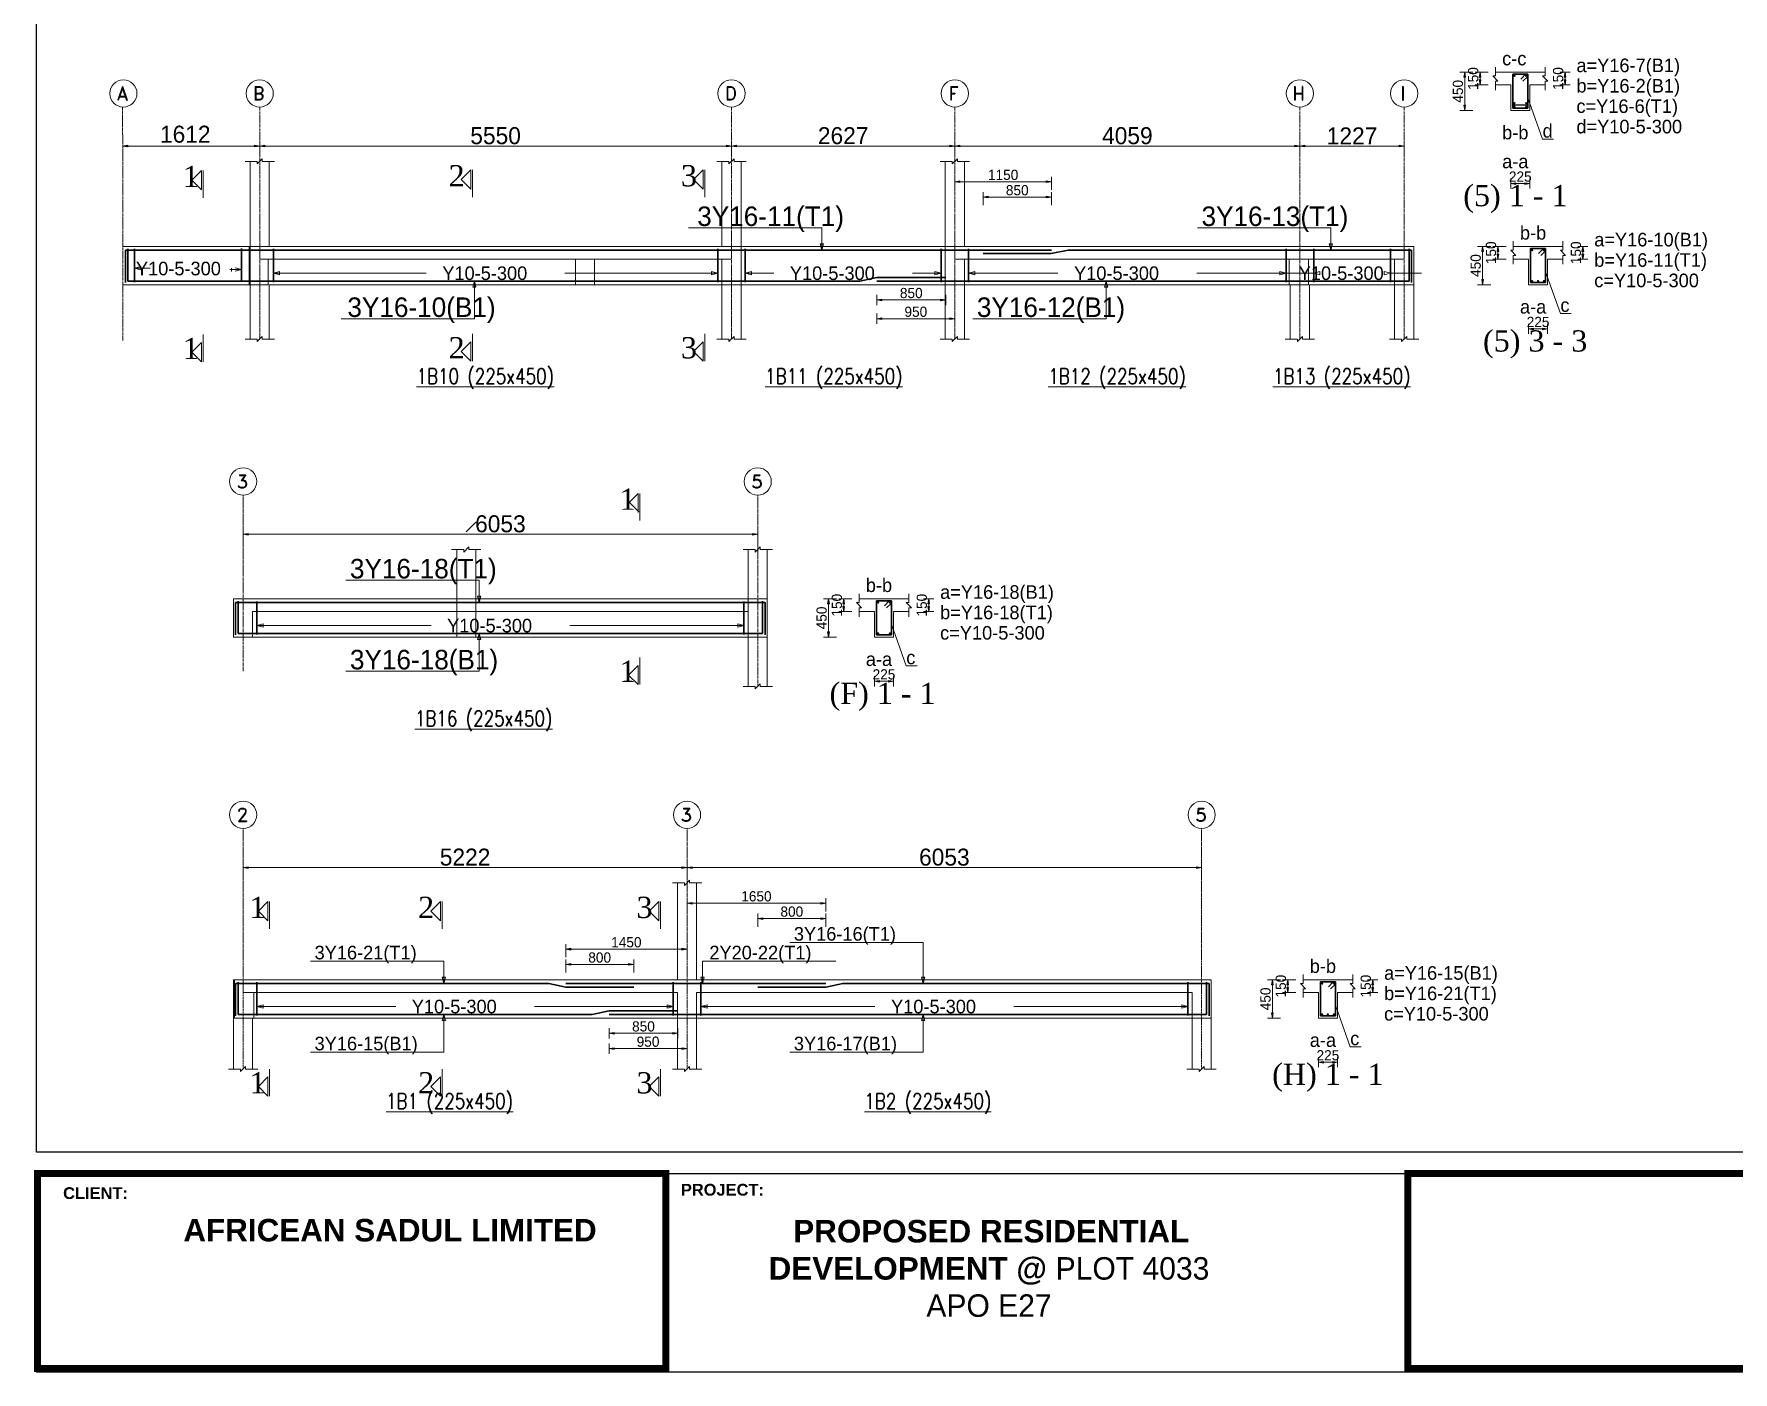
# Model space of a CAD drawing. Header units: inches. Extents: x 23 to 2032867, y 13 to 664695.
# Drawn here: x 1906765 to 1926750, y 347086 to 362826 of the extents above; entities that cross this region are included whole.
import ezdxf

# ---------------------------------------------------------------- set-up
doc = ezdxf.new("R2010")
doc.units = ezdxf.units.IN
doc.header["$MEASUREMENT"] = 0
doc.linetypes.add('Center', pattern=[40, 10, -5, 20, -5])
doc.linetypes.add('HIDDEN', pattern=[0.375, 0.25, -0.125])
for name, color, linetype in [('Annotation - Text', 7, 'Continuous'), ('dimensions', 1, 'Continuous'), ('F5', 5, 'Continuous')]:
    doc.layers.add(name, color=color, linetype=linetype)
for name, color, linetype, lineweight in [('Dim', 5, 'ByLayer', 0), ('S-_ANOT----_D', 5, 'ByLayer', 0), ('S-_ANOTGRID_E', 4, 'Center', 0), ('S-_ANOTGRID_T', 96, 'ByLayer', 0), ('S-_ANOTSECN_T', 96, 'ByLayer', 0), ('S-_ANOTSYBL_E', 5, 'ByLayer', 0), ('S-_BEAM----_E1', 6, 'ByLayer', 0), ('S-_BEAM----_T', 96, 'ByLayer', 0), ('S-_REIN----_E', 1, 'ByLayer', 0), ('S-_REINLINK_E', 8, 'ByLayer', 0), ('S-_REINMARK_T', 6, 'ByLayer', 0), ('S-_SLAB----_EB', 3, 'HIDDEN', 0), ('S-_SLAB----_EF', 5, 'ByLayer', 0)]:
    doc.layers.add(name, color=color, linetype=linetype, lineweight=lineweight)
doc.styles.add('AKS2', font='ROMAND', dxfattribs={"height": 62.5})
doc.styles.add('GENERATED_STYLE_3', font='arialbd.ttf')
doc.styles.add('OLCU', font='TXT', dxfattribs={"height": 50})
doc.styles.get("Standard").update_dxf_attribs({"font": 'arial.ttf'})
doc.styles.add('STYLE1', font='romantic.ttf')
doc.styles.add('TDONATI', font='TXT', dxfattribs={"height": 62.5})
doc.styles.add('TXT1', font='romand__.ttf', dxfattribs={"width": 0.8, "height": 100})

# ---------------------------------------------------------------- blocks, each defined once
blk = doc.blocks.new('PCDIM_ARROW')
at = {"layer": 'Dim'}
blk.add_hatch(color=256, dxfattribs=at).paths.add_polyline_path([(0, 0), (-1, 0.1667), (-1, -0.1667)], flags=0)
blk.add_hatch(color=256, dxfattribs=at).paths.add_polyline_path([(0, 0), (-1, 0.1667), (-1, -0.1667)], flags=0)
blk.add_hatch(color=256, dxfattribs=at).paths.add_polyline_path([(0, 0), (-1, 0.1667), (-1, -0.1667)], flags=0)
blk.add_hatch(color=256, dxfattribs=at).paths.add_polyline_path([(0, 0), (-1, 0.1667), (-1, -0.1667)], flags=0)
at = {"layer": 'S-_ANOT----_D'}
blk.add_hatch(color=256, dxfattribs=at).paths.add_polyline_path([(0, 0), (-1, 0.1667), (-1, -0.1667)], flags=0)
blk.add_hatch(color=256, dxfattribs=at).paths.add_polyline_path([(0, 0), (-1, 0.1667), (-1, -0.1667)], flags=0)
at = {"layer": 'Dim'}
blk.add_lwpolyline([(0, 0), (-1, 0.1667), (-1, -0.1667)], close=True, dxfattribs=at)
blk.add_lwpolyline([(0, 0), (-1, 0.1667), (-1, -0.1667)], close=True, dxfattribs=at)
blk.add_lwpolyline([(0, 0), (-1, 0.1667), (-1, -0.1667)], close=True, dxfattribs=at)
blk.add_lwpolyline([(0, 0), (-1, 0.1667), (-1, -0.1667)], close=True, dxfattribs=at)
at = {"layer": 'S-_ANOT----_D'}
blk.add_lwpolyline([(0, 0), (-1, 0.1667), (-1, -0.1667)], close=True, dxfattribs=at)
blk.add_lwpolyline([(0, 0), (-1, 0.1667), (-1, -0.1667)], close=True, dxfattribs=at)

msp = doc.modelspace()

# ---------------------------------------------------------------- linework, layer by layer
at = {"color": 0}
msp.add_line((1924159.838, 361990.504), (1924334.828, 361991.155), dxfattribs=at)
at = {"lineweight": 9}
msp.add_line((1914197.41, 349421.919), (1921844.571, 349421.919), dxfattribs=at)
for p, q in [((1906806.681, 347128.358), (1906806.681, 348490.328)), ((1910938.668, 347128.358), (1914197.41, 347128.358))]:
    msp.add_line(p, q)
at = {"const_width": 83.981}
for points in [[(1906806.681, 349421.919), (1914197.41, 349421.919), (1914197.41, 347128.358), (1906806.681, 347128.358)], [(1922925.383, 349421.919), (1929693.531, 349421.919), (1929693.531, 347128.358), (1922925.383, 347128.358)]]:
    msp.add_lwpolyline(points, close=True, dxfattribs=at)
msp.add_lwpolyline([(1949874.779, 347086.368), (1906795.464, 347086.368), (1906806.681, 349421.919), (1949874.779, 349421.919)], close=True)
at = {"layer": 'dimensions', "color": 7}
msp.add_lwpolyline([(1949874.779, 349672.833), (1906795.464, 349672.833), (1906795.464, 375853.294), (1949874.779, 375853.294)], close=True, dxfattribs=at)
at = {"layer": 'S-_ANOT----_D', "linetype": 'Continuous'}
for p, q in [((1923534.838, 362376.556), (1923690.838, 362376.556)), ((1923594.838, 361926.556), (1923594.838, 362376.556)), ((1923714.838, 362376.556), (1923870.838, 362376.556)), ((1923774.838, 362226.556), (1923774.838, 362376.556)), ((1924713.838, 362376.556), (1924833.838, 362376.556)), ((1924773.838, 362226.556), (1924773.838, 362376.556)), ((1923714.838, 362226.556), (1923870.838, 362226.556)), ((1924713.838, 362226.556), (1924833.838, 362226.556)), ((1923534.838, 361926.556), (1923690.838, 361926.556)), ((1909419.552, 361566.76), (1909419.552, 361410.76)), ((1914969.243, 361566.76), (1914969.243, 361410.76)), ((1914969.243, 361566.76), (1914969.243, 361410.76)), ((1917596.252, 361566.76), (1917596.252, 361410.76)), ((1917596.252, 361566.76), (1917596.252, 361410.76)), ((1921655.082, 361566.76), (1921655.082, 361410.76)), ((1921655.082, 361566.76), (1921655.082, 361410.76)), ((1922881.622, 361566.76), (1922881.622, 361410.76)), ((1907808.001, 361506.851), (1909420.273, 361506.851)), ((1909419.552, 361506.76), (1914969.243, 361506.76)), ((1914969.243, 361506.76), (1917596.252, 361506.76)), ((1917596.252, 361506.76), (1921655.082, 361506.76)), ((1921655.082, 361506.76), (1922881.622, 361506.76)), ((1917596.252, 361146.76), (1917596.252, 360990.76)), ((1918732.052, 361146.76), (1918732.052, 360990.76)), ((1917596.252, 361086.76), (1918732.052, 361086.76)), ((1917928.753, 360966.76), (1917928.753, 360810.76)), ((1918732.052, 360966.76), (1918732.052, 360810.76)), ((1924134.838, 361126.556), (1924134.838, 361006.556)), ((1924134.838, 361066.556), (1924359.838, 361066.556)), ((1924359.838, 361126.556), (1924359.838, 361006.556)), ((1917928.753, 360906.76), (1918732.052, 360906.76)), ((1923744.352, 360326.76), (1923900.352, 360326.76)), ((1923804.352, 359876.76), (1923804.352, 360326.76)), ((1923924.352, 360326.76), (1924080.352, 360326.76)), ((1923924.352, 360176.76), (1924080.352, 360176.76)), ((1923984.352, 360176.76), (1923984.352, 360326.76)), ((1924923.352, 360326.76), (1925043.352, 360326.76)), ((1924923.352, 360176.76), (1925043.352, 360176.76)), ((1924983.352, 360176.76), (1924983.352, 360326.76)), ((1916678.753, 359756.76), (1916678.753, 359636.76)), ((1917488.752, 359756.76), (1917488.752, 359636.76)), ((1923744.352, 359876.76), (1923900.352, 359876.76)), ((1916678.753, 359696.76), (1917488.752, 359696.76)), ((1916678.753, 359536.76), (1916678.753, 359416.76)), ((1917596.252, 359536.76), (1917596.252, 359416.76)), ((1916678.753, 359476.76), (1917596.252, 359476.76)), ((1924344.352, 359416.76), (1924344.352, 359296.76)), ((1924344.352, 359356.76), (1924569.352, 359356.76)), ((1924569.352, 359416.76), (1924569.352, 359296.76)), ((1909224.387, 357001.407), (1909224.387, 356845.407)), ((1909224.387, 356941.407), (1915277.707, 356941.407)), ((1915277.707, 357001.407), (1915277.707, 356845.407)), ((1916050.207, 356181.407), (1916206.207, 356181.407)), ((1916110.207, 355731.407), (1916110.207, 356181.407)), ((1916230.207, 356181.407), (1916386.207, 356181.407)), ((1916290.207, 356031.407), (1916290.207, 356181.407)), ((1917229.207, 356181.407), (1917349.207, 356181.407)), ((1917289.207, 356031.407), (1917289.207, 356181.407)), ((1916230.207, 356031.407), (1916386.207, 356031.407)), ((1917229.207, 356031.407), (1917349.207, 356031.407)), ((1916050.207, 355731.407), (1916206.207, 355731.407)), ((1916650.207, 355271.407), (1916650.207, 355151.407)), ((1916650.207, 355211.407), (1916875.207, 355211.407)), ((1916875.207, 355271.407), (1916875.207, 355151.407)), ((1909224.387, 353080.481), (1909224.387, 352924.48)), ((1909224.387, 353020.48), (1914446.307, 353020.48)), ((1914446.307, 353080.481), (1914446.307, 352924.48)), ((1914446.307, 353080.481), (1914446.307, 352924.48)), ((1914446.307, 353020.48), (1920499.617, 353020.48)), ((1920499.617, 353080.481), (1920499.617, 352924.48)), ((1914446.307, 352660.481), (1914446.307, 352504.48)), ((1914446.307, 352600.48), (1916078.807, 352600.48)), ((1916078.807, 352660.481), (1916078.807, 352504.48)), ((1915278.807, 352480.48), (1915278.807, 352324.48)), ((1915278.807, 352420.48), (1916078.807, 352420.48)), ((1916078.807, 352480.48), (1916078.807, 352324.48)), ((1913018.807, 352120.481), (1913018.807, 351964.48)), ((1913018.807, 352060.48), (1914446.307, 352060.48)), ((1913018.807, 351940.48), (1913018.807, 351784.48)), ((1913818.807, 351940.48), (1913818.807, 351784.48)), ((1914446.307, 352120.481), (1914446.307, 351964.48)), ((1913018.807, 351880.48), (1913818.807, 351880.48)), ((1921272.117, 351700.48), (1921428.127, 351700.48)), ((1921332.127, 351250.48), (1921332.127, 351700.48)), ((1921452.117, 351700.48), (1921608.127, 351700.48)), ((1921452.117, 351550.48), (1921608.127, 351550.48)), ((1921512.127, 351550.48), (1921512.127, 351700.48)), ((1922451.117, 351700.48), (1922571.127, 351700.48)), ((1922451.117, 351550.48), (1922571.127, 351550.48)), ((1922511.127, 351550.48), (1922511.127, 351700.48)), ((1921272.117, 351250.48), (1921428.127, 351250.48)), ((1913528.807, 351130.48), (1913528.807, 351010.48)), ((1913528.807, 351070.48), (1914338.807, 351070.48)), ((1913528.807, 350950.48), (1913528.807, 350830.48)), ((1914338.807, 351130.48), (1914338.807, 351010.48)), ((1914446.307, 350950.48), (1914446.307, 350830.48)), ((1913528.807, 350890.48), (1914446.307, 350890.48)), ((1921872.127, 350790.48), (1921872.127, 350670.48)), ((1922097.117, 350790.48), (1922097.117, 350670.48)), ((1921872.127, 350730.48), (1922097.117, 350730.48))]:
    msp.add_line(p, q, dxfattribs=at)
at = {"layer": 'S-_ANOT----_D'}
for p, q in [((1923954.838, 362331.556), (1923924.838, 362331.556)), ((1923924.838, 362331.556), (1923984.838, 362271.556)), ((1923954.838, 362436.556), (1923954.838, 362331.556)), ((1924539.838, 362331.556), (1924509.838, 362331.556)), ((1924509.838, 362331.556), (1924569.838, 362271.556)), ((1924539.838, 362436.556), (1924539.838, 362331.556)), ((1923984.838, 362271.556), (1923954.838, 362271.556)), ((1923954.838, 362271.556), (1923954.838, 362166.556)), ((1924569.838, 362271.556), (1924539.838, 362271.556)), ((1924539.838, 362271.556), (1924539.838, 362166.556)), ((1924334.828, 362076.556), (1924509.838, 361586.556)), ((1924509.838, 361586.556), (1924637.838, 361586.556)), ((1909389.552, 361296.76), (1909449.552, 361356.76)), ((1909449.552, 361356.76), (1909449.552, 361326.76)), ((1914939.243, 361296.76), (1914999.243, 361356.76)), ((1914999.243, 361356.76), (1914999.243, 361326.76)), ((1917566.253, 361296.76), (1917626.253, 361356.76)), ((1917626.253, 361356.76), (1917626.253, 361326.76)), ((1909247.052, 361326.76), (1909389.552, 361326.76)), ((1909389.552, 361326.76), (1909389.552, 361296.76)), ((1909449.552, 361326.76), (1909592.052, 361326.76)), ((1914796.743, 361326.76), (1914939.243, 361326.76)), ((1914939.243, 361326.76), (1914939.243, 361296.76)), ((1914999.243, 361326.76), (1915141.743, 361326.76)), ((1917423.753, 361326.76), (1917566.253, 361326.76)), ((1917566.253, 361326.76), (1917566.253, 361296.76)), ((1917626.253, 361326.76), (1917768.753, 361326.76)), ((1916032.748, 360546.76), (1914464.748, 360546.76)), ((1916032.748, 360283.76), (1916032.748, 360546.76)), ((1922018.352, 360546.76), (1920450.352, 360546.76)), ((1922018.352, 360283.76), (1922018.352, 360546.76)), ((1916032.748, 360283.76), (1916013.336, 360356.2)), ((1916013.336, 360356.2), (1916052.159, 360356.2)), ((1916032.748, 360283.76), (1916052.159, 360356.2)), ((1922018.352, 360283.76), (1921998.942, 360356.2)), ((1921998.942, 360356.2), (1922037.762, 360356.2)), ((1922018.352, 360283.76), (1922037.762, 360356.2)), ((1924164.352, 360386.76), (1924164.352, 360281.76)), ((1924749.352, 360386.76), (1924749.352, 360281.76)), ((1924164.352, 360281.76), (1924134.352, 360281.76)), ((1924134.352, 360281.76), (1924194.352, 360221.76)), ((1924194.352, 360221.76), (1924164.352, 360221.76)), ((1924164.352, 360221.76), (1924164.352, 360116.76)), ((1924749.352, 360281.76), (1924719.352, 360281.76)), ((1924719.352, 360281.76), (1924779.352, 360221.76)), ((1924779.352, 360221.76), (1924749.352, 360221.76)), ((1924749.352, 360221.76), (1924749.352, 360116.76)), ((1907947.298, 360069.418), (1908019.738, 360088.828)), ((1907947.298, 360069.418), (1908019.738, 360050.008)), ((1907947.298, 360069.418), (1908131.118, 360069.418)), ((1908019.738, 360088.828), (1908019.738, 360050.008)), ((1909069.581, 360054.439), (1909204.23, 360054.439)), ((1909088.935, 360070.989), (1909088.935, 360032.169)), ((1909204.23, 360054.439), (1909131.79, 360073.849)), ((1909204.23, 360054.439), (1909131.79, 360035.029)), ((1909582.052, 360011.76), (1909582.052, 360107.76)), ((1909582.052, 360011.76), (1909654.496, 360031.17)), ((1909582.052, 360011.76), (1909654.496, 359992.35)), ((1909582.052, 360011.76), (1909582.052, 359951.76)), ((1909582.052, 360011.76), (1911378.397, 360011.76)), ((1909654.496, 360031.17), (1909654.496, 359992.35)), ((1913010.397, 360011.76), (1914806.743, 360011.76)), ((1914806.743, 360011.76), (1914734.299, 360031.17)), ((1914734.299, 360031.17), (1914734.299, 359992.35)), ((1914806.743, 360011.76), (1914734.299, 359992.35)), ((1914806.743, 360011.76), (1914806.743, 360107.76)), ((1914806.743, 360011.76), (1914806.743, 359951.76)), ((1915131.743, 360011.76), (1915131.743, 360107.76)), ((1915131.743, 360011.76), (1915204.188, 360031.17)), ((1915131.743, 360011.76), (1915204.188, 359992.35)), ((1915131.743, 360011.76), (1915131.743, 359951.76)), ((1915131.743, 360011.76), (1915466.748, 360011.76)), ((1915204.188, 360031.17), (1915204.188, 359992.35)), ((1917098.748, 360011.76), (1917433.753, 360011.76)), ((1917433.753, 360011.76), (1917361.309, 360031.17)), ((1917361.309, 360031.17), (1917361.309, 359992.35)), ((1917433.753, 360011.76), (1917361.309, 359992.35)), ((1917433.753, 360011.76), (1917433.753, 360107.76)), ((1917433.753, 360011.76), (1917433.753, 359951.76)), ((1917758.753, 360011.76), (1917758.753, 360107.76)), ((1917758.753, 360011.76), (1917831.197, 360031.17)), ((1917758.753, 360011.76), (1917831.197, 359992.35)), ((1917758.753, 360011.76), (1917758.753, 359951.76)), ((1917758.753, 360011.76), (1918809.666, 360011.76)), ((1917831.197, 360031.17), (1917831.197, 359992.35)), ((1920441.672, 360011.76), (1921492.582, 360011.76)), ((1921492.582, 360011.76), (1921420.132, 360031.17)), ((1921420.132, 360031.17), (1921420.132, 359992.35)), ((1921492.582, 360011.76), (1921420.132, 359992.35)), ((1921817.582, 360011.76), (1921452.352, 360011.76)), ((1921492.582, 360011.76), (1921492.582, 360107.76)), ((1921492.582, 360011.76), (1921492.582, 359951.76)), ((1921817.582, 360011.76), (1921817.582, 360107.76)), ((1921817.582, 360011.76), (1921890.022, 360031.17)), ((1921817.582, 360011.76), (1921890.022, 359992.35)), ((1921817.582, 360011.76), (1921817.582, 359951.76)), ((1921890.022, 360031.17), (1921890.022, 359992.35)), ((1922719.122, 360011.76), (1922646.682, 360031.17)), ((1922646.682, 360031.17), (1922646.682, 359992.35)), ((1922719.122, 360011.76), (1922646.682, 359992.35)), ((1922719.122, 360011.76), (1922719.122, 360107.76)), ((1922719.122, 360011.76), (1922719.122, 359951.76)), ((1923084.352, 360011.76), (1922719.122, 360011.76)), ((1924544.342, 360026.76), (1924719.352, 359536.76)), ((1911944.398, 359919.76), (1911924.986, 359847.32)), ((1911963.809, 359847.32), (1911924.986, 359847.32)), ((1911944.398, 359919.76), (1911963.809, 359847.32)), ((1911944.398, 359919.76), (1911944.398, 359476.76)), ((1919375.672, 359919.76), (1919356.252, 359847.32)), ((1919395.082, 359847.32), (1919356.252, 359847.32)), ((1919375.672, 359919.76), (1919395.082, 359847.32)), ((1919375.672, 359919.76), (1919375.672, 359476.76)), ((1924719.352, 359536.76), (1924847.352, 359536.76)), ((1911944.398, 359476.76), (1910376.398, 359476.76)), ((1919375.672, 359476.76), (1917807.667, 359476.76)), ((1909247.052, 359236.76), (1909389.552, 359236.76)), ((1909389.552, 359206.76), (1909449.552, 359266.76)), ((1909389.552, 359236.76), (1909389.552, 359206.76)), ((1909449.552, 359266.76), (1909449.552, 359236.76)), ((1909449.552, 359236.76), (1909592.052, 359236.76)), ((1914796.743, 359236.76), (1914939.243, 359236.76)), ((1914939.243, 359206.76), (1914999.243, 359266.76)), ((1914939.243, 359236.76), (1914939.243, 359206.76)), ((1914999.243, 359266.76), (1914999.243, 359236.76)), ((1914999.243, 359236.76), (1915141.743, 359236.76)), ((1917423.753, 359236.76), (1917566.253, 359236.76)), ((1917566.253, 359206.76), (1917626.253, 359266.76)), ((1917566.253, 359236.76), (1917566.253, 359206.76)), ((1917626.253, 359266.76), (1917626.253, 359236.76)), ((1917626.253, 359236.76), (1917768.753, 359236.76)), ((1921482.582, 359236.76), (1921625.082, 359236.76)), ((1921625.082, 359206.76), (1921685.082, 359266.76)), ((1921625.082, 359236.76), (1921625.082, 359206.76)), ((1921685.082, 359266.76), (1921685.082, 359236.76)), ((1921685.082, 359236.76), (1921827.582, 359236.76)), ((1922709.122, 359236.76), (1922851.622, 359236.76)), ((1922851.622, 359206.76), (1922911.622, 359266.76)), ((1922851.622, 359236.76), (1922851.622, 359206.76)), ((1922911.622, 359266.76), (1922911.622, 359236.76)), ((1922911.622, 359236.76), (1923054.122, 359236.76)), ((1911677.637, 356761.407), (1911820.137, 356761.407)), ((1911677.637, 356761.407), (1911820.137, 356761.407)), ((1911820.137, 356731.407), (1911880.137, 356791.407)), ((1911820.137, 356731.407), (1911880.137, 356791.407)), ((1911820.137, 356761.407), (1911820.137, 356731.407)), ((1911820.137, 356761.407), (1911820.137, 356731.407)), ((1911880.137, 356791.407), (1911880.137, 356761.407)), ((1911880.137, 356791.407), (1911880.137, 356761.407)), ((1911880.137, 356761.407), (1912022.637, 356761.407)), ((1911880.137, 356761.407), (1912022.637, 356761.407)), ((1915105.207, 356761.407), (1915247.707, 356761.407)), ((1915247.707, 356731.407), (1915307.707, 356791.407)), ((1915247.707, 356761.407), (1915247.707, 356731.407)), ((1915307.707, 356791.407), (1915307.707, 356761.407)), ((1915307.707, 356761.407), (1915450.207, 356761.407)), ((1912001.047, 356401.407), (1910433.047, 356401.407)), ((1912001.047, 356138.407), (1912001.047, 356401.407)), ((1912001.047, 356138.407), (1911981.637, 356210.851)), ((1911981.637, 356210.851), (1912020.457, 356210.851)), ((1912001.047, 356138.407), (1912020.457, 356210.851)), ((1916470.207, 356136.407), (1916440.207, 356136.407)), ((1916440.207, 356136.407), (1916500.207, 356076.407)), ((1916470.207, 356241.407), (1916470.207, 356136.407)), ((1917055.207, 356136.407), (1917025.207, 356136.407)), ((1917025.207, 356136.407), (1917085.207, 356076.407)), ((1917055.207, 356241.407), (1917055.207, 356136.407)), ((1909386.887, 355866.407), (1909386.887, 355962.407)), ((1915115.207, 355866.407), (1915115.207, 355962.407)), ((1916500.207, 356076.407), (1916470.207, 356076.407)), ((1916470.207, 356076.407), (1916470.207, 355971.407)), ((1917085.207, 356076.407), (1917055.207, 356076.407)), ((1917055.207, 356076.407), (1917055.207, 355971.407)), ((1909386.887, 355866.407), (1909459.337, 355885.818)), ((1909386.887, 355866.407), (1909459.337, 355846.996)), ((1909386.887, 355866.407), (1909386.887, 355806.407)), ((1909386.887, 355866.407), (1911435.047, 355866.407)), ((1909459.337, 355885.818), (1909459.337, 355846.996)), ((1912001.047, 355774.407), (1911981.637, 355701.963)), ((1912001.047, 355774.407), (1912020.457, 355701.963)), ((1912001.047, 355774.407), (1912001.047, 355331.407)), ((1913067.047, 355866.407), (1915115.207, 355866.407)), ((1915115.207, 355866.407), (1915042.757, 355885.818)), ((1915042.757, 355885.818), (1915042.757, 355846.996)), ((1915115.207, 355866.407), (1915042.757, 355846.996)), ((1915115.207, 355866.407), (1915115.207, 355806.407)), ((1916850.197, 355881.407), (1917025.207, 355391.407)), ((1912020.457, 355701.963), (1911981.637, 355701.963)), ((1917025.207, 355391.407), (1917153.207, 355391.407)), ((1912001.047, 355331.407), (1910433.047, 355331.407)), ((1915105.207, 355151.407), (1915247.707, 355151.407)), ((1915247.707, 355121.407), (1915307.707, 355181.407)), ((1915247.707, 355151.407), (1915247.707, 355121.407)), ((1915307.707, 355181.407), (1915307.707, 355151.407)), ((1915307.707, 355151.407), (1915450.207, 355151.407)), ((1914273.807, 352840.48), (1914416.307, 352840.48)), ((1914416.307, 352810.48), (1914476.307, 352870.48)), ((1914416.307, 352840.48), (1914416.307, 352810.48)), ((1914476.307, 352870.48), (1914476.307, 352840.48)), ((1914476.307, 352840.48), (1914618.807, 352840.48)), ((1917222.967, 352140.48), (1915654.967, 352140.48)), ((1917222.967, 351657.48), (1917222.967, 352140.48)), ((1911585.347, 351920.48), (1910017.347, 351920.48)), ((1911585.347, 351657.48), (1911585.347, 351920.48)), ((1914628.807, 351657.48), (1914628.807, 351920.48)), ((1914628.807, 351920.48), (1916196.807, 351920.48)), ((1921692.127, 351760.48), (1921692.127, 351655.48)), ((1922277.127, 351760.48), (1922277.127, 351655.48)), ((1911585.347, 351657.48), (1911565.937, 351729.924)), ((1911565.937, 351729.924), (1911604.757, 351729.924)), ((1911585.347, 351657.48), (1911604.757, 351729.924)), ((1914628.807, 351657.48), (1914609.397, 351729.924)), ((1914609.397, 351729.924), (1914648.217, 351729.924)), ((1914628.807, 351657.48), (1914648.217, 351729.924)), ((1917222.967, 351657.48), (1917203.557, 351729.924)), ((1917203.557, 351729.924), (1917242.377, 351729.924)), ((1917222.967, 351657.48), (1917242.377, 351729.924)), ((1921692.127, 351655.48), (1921662.127, 351655.48)), ((1921662.127, 351655.48), (1921722.117, 351595.48)), ((1921722.117, 351595.48), (1921692.127, 351595.48)), ((1921692.127, 351595.48), (1921692.127, 351490.48)), ((1922277.127, 351655.48), (1922247.127, 351655.48)), ((1922247.127, 351655.48), (1922307.127, 351595.48)), ((1922307.127, 351595.48), (1922277.127, 351595.48)), ((1922277.127, 351595.48), (1922277.127, 351490.48)), ((1909386.887, 351385.48), (1909386.887, 351481.48)), ((1909386.887, 351385.48), (1909459.337, 351404.89)), ((1909386.887, 351385.48), (1909459.337, 351366.07)), ((1909386.887, 351385.48), (1909386.887, 351325.48)), ((1909386.887, 351385.48), (1911019.347, 351385.48)), ((1909459.337, 351404.89), (1909459.337, 351366.07)), ((1912651.347, 351385.48), (1914283.807, 351385.48)), ((1914283.807, 351385.48), (1914211.357, 351404.89)), ((1914211.357, 351404.89), (1914211.357, 351366.07)), ((1914283.807, 351385.48), (1914211.357, 351366.07)), ((1914283.807, 351385.48), (1914283.807, 351481.48)), ((1914283.807, 351385.48), (1914283.807, 351325.48)), ((1914608.807, 351385.48), (1914608.807, 351481.48)), ((1914608.807, 351385.48), (1914681.247, 351404.89)), ((1914608.807, 351385.48), (1914681.247, 351366.07)), ((1914608.807, 351385.48), (1914608.807, 351325.48)), ((1914608.807, 351385.48), (1916656.967, 351385.48)), ((1914681.247, 351404.89), (1914681.247, 351366.07)), ((1918288.967, 351385.48), (1920337.127, 351385.48)), ((1920337.127, 351385.48), (1920264.677, 351404.89)), ((1920264.677, 351404.89), (1920264.677, 351366.07)), ((1920337.127, 351385.48), (1920264.677, 351366.07)), ((1920337.127, 351385.48), (1920337.127, 351481.48)), ((1920337.127, 351385.48), (1920337.127, 351325.48)), ((1922072.117, 351400.48), (1922247.127, 350910.48)), ((1911585.347, 351293.48), (1911565.937, 351221.04)), ((1911604.757, 351221.04), (1911565.937, 351221.04)), ((1911585.347, 351293.48), (1911604.757, 351221.04)), ((1911585.347, 351293.48), (1911585.347, 350850.48)), ((1917222.967, 351293.48), (1917203.557, 351221.04)), ((1917242.377, 351221.04), (1917203.557, 351221.04)), ((1917222.967, 351293.48), (1917242.377, 351221.04)), ((1917222.967, 351293.48), (1917222.967, 350850.48)), ((1911585.347, 350850.48), (1910017.347, 350850.48)), ((1917222.967, 350850.48), (1915654.967, 350850.48)), ((1922247.127, 350910.48), (1922375.117, 350910.48)), ((1909051.887, 350650.48), (1909194.387, 350650.48)), ((1909194.387, 350620.48), (1909254.387, 350680.48)), ((1909194.387, 350650.48), (1909194.387, 350620.48)), ((1909254.387, 350680.48), (1909254.387, 350650.48)), ((1909254.387, 350650.48), (1909396.897, 350650.48)), ((1914273.807, 350650.48), (1914416.307, 350650.48)), ((1914416.307, 350620.48), (1914476.307, 350680.48)), ((1914416.307, 350650.48), (1914416.307, 350620.48)), ((1914476.307, 350680.48), (1914476.307, 350650.48)), ((1914476.307, 350650.48), (1914618.807, 350650.48)), ((1920327.117, 350650.48), (1920469.627, 350650.48)), ((1920469.627, 350620.48), (1920529.627, 350680.48)), ((1920469.627, 350650.48), (1920469.627, 350620.48)), ((1920529.627, 350680.48), (1920529.627, 350650.48)), ((1920529.627, 350650.48), (1920672.127, 350650.48))]:
    msp.add_line(p, q, dxfattribs=at)
at = {"layer": 'S-_ANOT----_D', "color": 7}
for centre in [(1907816.096, 362126.76), (1909419.552, 362126.76), (1914969.243, 362126.76), (1917596.252, 362126.76), (1921655.082, 362126.76), (1922881.622, 362126.76), (1909224.387, 357561.407), (1915277.707, 357561.407), (1909224.387, 353640.48), (1914446.307, 353640.48), (1920499.617, 353640.48)]:
    msp.add_circle(centre, 160, dxfattribs=at)
at = {"layer": 'S-_ANOTGRID_E'}
for p, q in [((1907807.552, 361966.989), (1907810.233, 359219.141)), ((1909419.552, 361966.76), (1909419.552, 359236.76)), ((1914969.243, 361966.76), (1914969.243, 359236.76)), ((1917596.252, 361966.76), (1917596.252, 359236.76)), ((1921655.082, 361966.76), (1921655.082, 359236.76)), ((1922881.622, 361966.76), (1922881.622, 359236.76)), ((1909224.387, 357401.407), (1909224.387, 355331.407)), ((1915277.707, 357401.407), (1915277.707, 355151.407)), ((1909224.387, 353480.48), (1909224.387, 350650.48)), ((1914446.307, 353480.48), (1914446.307, 350650.48)), ((1920499.617, 353480.48), (1920499.617, 350650.48))]:
    msp.add_line(p, q, dxfattribs=at)
at = {"layer": 'S-_ANOTSYBL_E'}
for p, q in [((1908733.62, 361218.762), (1908620.483, 361105.622)), ((1908733.62, 361218.762), (1908733.62, 360992.492)), ((1908753.62, 360898.762), (1908753.62, 361218.762)), ((1911904.398, 361226.76), (1911791.261, 361113.62)), ((1911904.398, 361226.76), (1911904.398, 361000.49)), ((1911924.398, 360906.76), (1911924.398, 361226.76)), ((1914636.743, 361226.76), (1914523.606, 361113.62)), ((1914636.743, 361226.76), (1914636.743, 361000.49)), ((1914656.743, 360906.76), (1914656.743, 361226.76)), ((1908620.483, 361105.622), (1908733.62, 360992.492)), ((1911791.261, 361113.62), (1911904.398, 361000.49)), ((1914523.606, 361113.62), (1914636.743, 361000.49)), ((1908620.483, 359081.902), (1908733.62, 359195.032)), ((1908733.62, 358968.762), (1908733.62, 359195.032)), ((1908753.62, 359288.762), (1908753.62, 358968.762)), ((1911791.261, 359089.9), (1911904.398, 359203.03)), ((1911904.398, 358976.76), (1911904.398, 359203.03)), ((1911924.398, 359296.76), (1911924.398, 358976.76)), ((1914523.606, 359089.9), (1914636.743, 359203.03)), ((1914636.743, 358976.76), (1914636.743, 359203.03)), ((1914656.743, 359296.76), (1914656.743, 358976.76)), ((1908733.62, 358968.762), (1908620.483, 359081.902)), ((1911904.398, 358976.76), (1911791.261, 359089.9)), ((1914636.743, 358976.76), (1914523.606, 359089.9)), ((1913869.611, 357421.758), (1913756.471, 357308.621)), ((1913869.611, 357421.758), (1913869.611, 357195.483)), ((1913889.611, 357101.758), (1913889.611, 357421.758)), ((1913765.46, 357317.61), (1913878.6, 357204.472)), ((1911961.047, 357081.407), (1911847.907, 356968.27)), ((1913756.471, 355284.895), (1913869.611, 355398.032)), ((1913869.611, 355171.758), (1913869.611, 355398.032)), ((1913889.611, 355491.758), (1913889.611, 355171.758)), ((1913869.611, 355171.758), (1913756.471, 355284.895)), ((1909516.887, 352620.48), (1909403.747, 352507.343)), ((1909516.887, 352620.48), (1909516.887, 352394.207)), ((1909536.887, 352300.48), (1909536.887, 352620.48)), ((1911545.347, 352620.48), (1911432.217, 352507.343)), ((1911545.347, 352620.48), (1911545.347, 352394.207)), ((1911565.347, 352300.48), (1911565.347, 352620.48)), ((1914113.807, 352620.48), (1914000.667, 352507.343)), ((1914113.807, 352620.48), (1914113.807, 352394.207)), ((1914133.807, 352300.48), (1914133.807, 352620.48)), ((1909403.747, 352507.343), (1909516.887, 352394.207)), ((1911432.217, 352507.343), (1911545.347, 352394.207)), ((1914000.667, 352507.343), (1914113.807, 352394.207)), ((1909403.747, 350443.62), (1909516.887, 350556.75)), ((1909516.887, 350330.48), (1909516.887, 350556.75)), ((1909536.887, 350650.48), (1909536.887, 350330.48)), ((1911432.217, 350443.62), (1911545.347, 350556.75)), ((1911545.347, 350330.48), (1911545.347, 350556.75)), ((1911565.347, 350650.48), (1911565.347, 350330.48)), ((1914000.667, 350443.62), (1914113.807, 350556.75)), ((1914113.807, 350330.48), (1914113.807, 350556.75)), ((1914133.807, 350650.48), (1914133.807, 350330.48)), ((1909516.887, 350330.48), (1909403.747, 350443.62)), ((1911545.347, 350330.48), (1911432.217, 350443.62)), ((1914113.807, 350330.48), (1914000.667, 350443.62))]:
    msp.add_line(p, q, dxfattribs=at)
at = {"layer": 'S-_BEAM----_E1'}
for p, q in [((1924134.838, 362376.556), (1923954.838, 362376.556)), ((1924134.838, 362376.556), (1924359.838, 362376.556)), ((1924359.838, 362376.556), (1924539.838, 362376.556)), ((1924134.838, 362226.556), (1923954.838, 362226.556)), ((1924134.838, 361926.556), (1924134.838, 362226.556)), ((1924359.838, 361926.556), (1924359.838, 362226.556)), ((1924359.838, 362226.556), (1924539.838, 362226.556)), ((1924359.838, 361926.556), (1924134.838, 361926.556)), ((1909307.052, 361326.76), (1909307.052, 360326.76)), ((1909532.052, 360326.76), (1909532.052, 361326.76)), ((1914856.743, 361326.76), (1914856.743, 360326.76)), ((1915081.743, 360326.76), (1915081.743, 361326.76)), ((1917483.753, 361326.76), (1917483.753, 360326.76)), ((1917708.753, 360326.76), (1917708.753, 361326.76)), ((1909307.052, 360326.76), (1909307.052, 359236.76)), ((1909532.052, 360326.76), (1914856.743, 360326.76)), ((1915081.743, 360326.76), (1917483.753, 360326.76)), ((1917708.753, 360326.76), (1921542.582, 360326.76)), ((1921767.582, 360326.76), (1921542.582, 360326.76)), ((1921767.582, 360326.76), (1922769.122, 360326.76)), ((1922994.122, 360326.76), (1922769.122, 360326.76)), ((1922994.122, 359236.76), (1922994.122, 360326.76)), ((1924344.352, 360326.76), (1924164.352, 360326.76)), ((1924344.352, 360176.76), (1924164.352, 360176.76)), ((1924344.352, 360326.76), (1924569.352, 360326.76)), ((1924344.352, 359876.76), (1924344.352, 360176.76)), ((1924569.352, 360326.76), (1924749.352, 360326.76)), ((1924569.352, 359876.76), (1924569.352, 360176.76)), ((1924569.352, 360176.76), (1924749.352, 360176.76)), ((1909532.052, 359236.76), (1909532.052, 359876.76)), ((1909532.052, 359876.76), (1914856.743, 359876.76)), ((1914856.743, 359876.76), (1914856.743, 359236.76)), ((1915081.743, 359236.76), (1915081.743, 359876.76)), ((1915081.743, 359876.76), (1917483.753, 359876.76)), ((1917483.753, 359876.76), (1917483.753, 359236.76)), ((1917708.753, 359236.76), (1917708.753, 359876.76)), ((1917708.753, 359876.76), (1921542.582, 359876.76)), ((1921542.582, 359876.76), (1921542.582, 359236.76)), ((1921767.582, 359236.76), (1921767.582, 359876.76)), ((1921767.582, 359876.76), (1922769.122, 359876.76)), ((1922769.122, 359876.76), (1922769.122, 359236.76)), ((1924569.352, 359876.76), (1924344.352, 359876.76)), ((1915165.207, 356761.407), (1915165.207, 356181.407)), ((1915390.207, 356181.407), (1915390.207, 356761.407)), ((1909111.897, 356181.407), (1909111.897, 355731.407)), ((1909336.887, 356181.407), (1909111.897, 356181.407)), ((1909336.887, 356181.407), (1915165.207, 356181.407)), ((1915390.207, 355151.407), (1915390.207, 356181.407)), ((1916650.207, 356181.407), (1916470.207, 356181.407)), ((1916650.207, 356181.407), (1916875.207, 356181.407)), ((1916875.207, 356181.407), (1917055.207, 356181.407)), ((1916650.207, 356031.407), (1916470.207, 356031.407)), ((1916650.207, 355731.407), (1916650.207, 356031.407)), ((1916875.207, 355731.407), (1916875.207, 356031.407)), ((1916875.207, 356031.407), (1917055.207, 356031.407)), ((1909111.897, 355731.407), (1909336.887, 355731.407)), ((1909336.887, 355731.407), (1915165.207, 355731.407)), ((1915165.207, 355731.407), (1915165.207, 355151.407)), ((1916875.207, 355731.407), (1916650.207, 355731.407)), ((1914333.807, 352840.48), (1914333.807, 351700.48)), ((1914558.807, 351700.48), (1914558.807, 352840.48)), ((1909111.897, 351700.48), (1909111.897, 350650.48)), ((1909336.887, 351700.48), (1909111.897, 351700.48)), ((1909336.887, 351700.48), (1914333.807, 351700.48)), ((1914558.807, 351700.48), (1920387.127, 351700.48)), ((1920612.127, 351700.48), (1920387.127, 351700.48)), ((1920612.127, 350650.48), (1920612.127, 351700.48)), ((1921872.127, 351700.48), (1921692.127, 351700.48)), ((1921872.127, 351550.48), (1921692.127, 351550.48)), ((1921872.127, 351700.48), (1922097.117, 351700.48)), ((1921872.127, 351250.48), (1921872.127, 351550.48)), ((1922097.117, 351700.48), (1922277.127, 351700.48)), ((1922097.117, 351250.48), (1922097.117, 351550.48)), ((1922097.117, 351550.48), (1922277.127, 351550.48)), ((1909336.887, 350650.48), (1909336.887, 351250.48)), ((1909336.887, 351250.48), (1914333.807, 351250.48)), ((1914333.807, 351250.48), (1914333.807, 350650.48)), ((1914558.807, 350650.48), (1914558.807, 351250.48)), ((1914558.807, 351250.48), (1920387.127, 351250.48)), ((1920387.127, 351250.48), (1920387.127, 350650.48)), ((1922097.117, 351250.48), (1921872.127, 351250.48))]:
    msp.add_line(p, q, dxfattribs=at)
at = {"layer": 'S-_REIN----_E', "lineweight": 30}
for p, q in [((1907840.56, 359903.76), (1907840.56, 360283.76)), ((1907840.56, 360283.76), (1918732.052, 360283.76)), ((1907870.56, 360299.76), (1907870.56, 359919.76)), ((1917928.753, 360242.76), (1918728.753, 360242.76)), ((1918728.753, 360242.76), (1918928.753, 360283.76)), ((1918928.753, 360283.76), (1922969.122, 360283.76)), ((1922939.122, 359919.76), (1922939.122, 360299.76)), ((1922969.122, 360283.76), (1922969.122, 359903.76)), ((1916478.753, 359919.76), (1916678.753, 359960.76)), ((1916678.753, 359960.76), (1917488.752, 359960.76)), ((1907870.56, 359919.76), (1916478.753, 359919.76)), ((1916678.753, 359919.76), (1922939.122, 359919.76)), ((1909136.887, 355758.407), (1909136.887, 356138.407)), ((1909136.887, 356138.407), (1915365.207, 356138.407)), ((1909166.887, 356154.407), (1909166.887, 355774.407)), ((1915335.207, 355774.407), (1915335.207, 356154.407)), ((1915365.207, 356138.407), (1915365.207, 355758.407)), ((1909166.887, 355774.407), (1915335.207, 355774.407)), ((1909136.887, 351277.48), (1909136.887, 351657.48)), ((1909136.887, 351657.48), (1912818.807, 351657.48)), ((1909166.887, 351673.48), (1909166.887, 351293.48)), ((1912818.807, 351657.48), (1913018.807, 351612.48)), ((1913018.807, 351657.48), (1916078.807, 351657.48)), ((1913018.807, 351612.48), (1913818.807, 351612.48)), ((1915278.807, 351612.48), (1916078.807, 351612.48)), ((1916078.807, 351612.48), (1916278.807, 351657.48)), ((1916278.807, 351657.48), (1920587.127, 351657.48)), ((1920557.127, 351293.48), (1920557.127, 351673.48)), ((1920587.127, 351657.48), (1920587.127, 351277.48)), ((1909166.887, 351293.48), (1913328.807, 351293.48)), ((1913328.807, 351293.48), (1913528.807, 351334.48)), ((1913528.807, 351334.48), (1914338.807, 351334.48)), ((1913528.807, 351293.48), (1920557.127, 351293.48))]:
    msp.add_line(p, q, dxfattribs=at)
at = {"layer": 'S-_REIN----_E'}
for centre in [(1924177.838, 362333.556), (1924316.838, 362333.556), (1924177.838, 362010.556), (1924177.838, 361969.556), (1924316.838, 362010.556), (1924316.838, 361969.556), (1924387.352, 360283.76), (1924526.352, 360283.76), (1924387.352, 359919.76), (1924457.549, 359919.76), (1924526.352, 359919.76), (1916693.207, 356138.407), (1916832.207, 356138.407), (1916693.207, 355774.407), (1916832.207, 355774.407), (1921915.127, 351657.48), (1922054.127, 351657.48), (1921915.127, 351293.48), (1921983.373, 351293.48), (1922054.127, 351293.48)]:
    msp.add_circle(centre, 8, dxfattribs=at)
at = {"layer": 'S-_REINLINK_E', "lineweight": 30}
for p, q in [((1924159.838, 361951.561), (1924159.838, 362351.551)), ((1924159.838, 362351.551), (1924334.828, 362351.551)), ((1924309.828, 362351.551), (1924253.258, 362294.983)), ((1924334.828, 362351.551), (1924334.828, 361951.561)), ((1924334.828, 362326.551), (1924278.268, 362269.982)), ((1924334.828, 361951.561), (1924159.838, 361951.561)), ((1907947.298, 359906.76), (1907947.298, 360296.76)), ((1909204.23, 359911.876), (1909204.23, 360301.876)), ((1909582.052, 359906.76), (1909582.052, 360296.76)), ((1914806.743, 359906.76), (1914806.743, 360296.76)), ((1915131.743, 359906.76), (1915131.743, 360296.76)), ((1917433.753, 359906.76), (1917433.753, 360296.76)), ((1917758.753, 359906.76), (1917758.753, 360296.76)), ((1921492.582, 359906.76), (1921492.582, 360296.76)), ((1921817.582, 359906.76), (1921817.582, 360296.76)), ((1922719.122, 359906.76), (1922719.122, 360296.76)), ((1924369.352, 359901.76), (1924369.352, 360301.76)), ((1924369.352, 360301.76), (1924544.342, 360301.76)), ((1924519.342, 360301.76), (1924462.782, 360245.19)), ((1924544.342, 360276.75), (1924487.782, 360220.19)), ((1924544.342, 360301.76), (1924544.342, 359901.76)), ((1924544.342, 359901.76), (1924369.352, 359901.76)), ((1909386.887, 355761.407), (1909386.887, 356151.407)), ((1915115.207, 355761.407), (1915115.207, 356151.407)), ((1916675.217, 355756.412), (1916675.217, 356156.402)), ((1916675.217, 356156.402), (1916850.197, 356156.402)), ((1916825.197, 356156.402), (1916768.637, 356099.834)), ((1916850.197, 356156.402), (1916850.197, 355756.412)), ((1916850.197, 356131.402), (1916793.637, 356074.833)), ((1916850.197, 355756.412), (1916675.217, 355756.412)), ((1909386.887, 351280.48), (1909386.887, 351670.48)), ((1914283.807, 351280.48), (1914283.807, 351670.48)), ((1914608.807, 351280.48), (1914608.807, 351670.48)), ((1920337.127, 351280.48), (1920337.127, 351670.48)), ((1921897.127, 351275.48), (1921897.127, 351675.48)), ((1921897.127, 351675.48), (1922072.117, 351675.48)), ((1922047.117, 351675.48), (1921990.547, 351618.91)), ((1922072.117, 351650.47), (1922015.547, 351593.91)), ((1922072.117, 351675.48), (1922072.117, 351275.48)), ((1922072.117, 351275.48), (1921897.127, 351275.48))]:
    msp.add_line(p, q, dxfattribs=at)
at = {"layer": 'S-_SLAB----_EB'}
for p, q in [((1909519.552, 360326.76), (1909294.552, 360326.76)), ((1909294.552, 360326.76), (1909294.552, 359876.76)), ((1909519.552, 360326.76), (1913132.974, 360326.76)), ((1909519.552, 359876.76), (1909519.552, 360176.76)), ((1909519.552, 360176.76), (1913132.974, 360176.76)), ((1913357.974, 360326.76), (1913132.974, 360326.76)), ((1913132.974, 360176.76), (1913132.974, 359876.76)), ((1913357.974, 360326.76), (1914856.743, 360326.76)), ((1913357.974, 359876.76), (1913357.974, 360176.76)), ((1913357.974, 360176.76), (1914856.743, 360176.76)), ((1915081.743, 360326.76), (1914856.743, 360326.76)), ((1914856.743, 360176.76), (1914856.743, 359876.76)), ((1915081.743, 359876.76), (1915081.743, 360326.76)), ((1917708.753, 360326.76), (1917483.753, 360326.76)), ((1917483.753, 360326.76), (1917483.753, 359876.76)), ((1917708.753, 360326.76), (1921530.082, 360326.76)), ((1917708.753, 359876.76), (1917708.753, 360176.76)), ((1917708.753, 360176.76), (1921530.082, 360176.76)), ((1921755.082, 360326.76), (1921530.082, 360326.76)), ((1921530.082, 360176.76), (1921530.082, 359876.76)), ((1921755.082, 360326.76), (1922769.122, 360326.76)), ((1921755.082, 359876.76), (1921755.082, 360176.76)), ((1921755.082, 360176.76), (1922769.122, 360176.76)), ((1922994.122, 360326.76), (1922769.122, 360326.76)), ((1922769.122, 360176.76), (1922769.122, 359876.76)), ((1922994.122, 359876.76), (1922994.122, 360326.76)), ((1909294.552, 359876.76), (1909519.552, 359876.76)), ((1909294.552, 359876.76), (1909519.552, 359876.76)), ((1913132.974, 359876.76), (1913357.974, 359876.76)), ((1914856.743, 359876.76), (1915081.743, 359876.76)), ((1917483.753, 359876.76), (1917708.753, 359876.76)), ((1921530.082, 359876.76), (1921755.082, 359876.76)), ((1922769.122, 359876.76), (1922994.122, 359876.76)), ((1911737.637, 356761.407), (1911737.637, 356031.407)), ((1911962.637, 356181.407), (1911962.637, 356761.407)), ((1909336.887, 356181.407), (1909111.897, 356181.407)), ((1909111.897, 356181.407), (1909111.897, 355731.407)), ((1909336.887, 356181.407), (1911737.637, 356181.407)), ((1911962.637, 356181.407), (1915165.207, 356181.407)), ((1915390.207, 356181.407), (1915165.207, 356181.407)), ((1915390.207, 355731.407), (1915390.207, 356181.407)), ((1909336.887, 355731.407), (1909336.887, 356031.407)), ((1909336.887, 356031.407), (1911850.137, 356031.407)), ((1911737.637, 356031.407), (1911962.637, 356031.407)), ((1911850.137, 356031.407), (1915165.207, 356031.407)), ((1915165.207, 356031.407), (1915165.207, 355731.407)), ((1909111.897, 355731.407), (1909336.887, 355731.407)), ((1915165.207, 355731.407), (1915390.207, 355731.407)), ((1909224.387, 351550.48), (1909224.387, 351700.48)), ((1909224.387, 351700.48), (1914333.807, 351700.48)), ((1909224.387, 351550.48), (1914333.807, 351550.48)), ((1914558.807, 351700.48), (1914333.807, 351700.48)), ((1914333.807, 351550.48), (1914333.807, 351250.48)), ((1914558.807, 351700.48), (1920387.127, 351700.48)), ((1914558.807, 351250.48), (1914558.807, 351550.48)), ((1914558.807, 351550.48), (1920387.127, 351550.48)), ((1920612.117, 351700.48), (1920387.127, 351700.48)), ((1920387.127, 351550.48), (1920387.127, 351250.48)), ((1920612.117, 351250.48), (1920612.117, 351700.48)), ((1914333.807, 351250.48), (1914558.807, 351250.48)), ((1920387.127, 351250.48), (1920612.117, 351250.48))]:
    msp.add_line(p, q, dxfattribs=at)
at = {"layer": 'S-_SLAB----_EF'}
for p, q in [((1907807.552, 360326.76), (1914969.243, 360326.76)), ((1909419.552, 360176.76), (1909419.552, 360326.76)), ((1909419.552, 360176.76), (1914969.243, 360176.76)), ((1909519.552, 359876.76), (1909519.552, 360176.76)), ((1914969.243, 360326.76), (1914969.243, 360176.76)), ((1917596.252, 360176.76), (1917596.252, 360326.76)), ((1917596.252, 360326.76), (1921655.082, 360326.76)), ((1917596.252, 360176.76), (1921505.082, 360176.76)), ((1921505.082, 360176.76), (1921505.082, 360176.76)), ((1921505.082, 360176.76), (1922881.622, 360176.76)), ((1921655.082, 360326.76), (1921655.082, 360326.76)), ((1921655.082, 360326.76), (1922881.622, 360326.76)), ((1922881.622, 360326.76), (1922881.622, 360176.76)), ((1907807.552, 359873.098), (1909519.552, 359876.76)), ((1911737.637, 356761.407), (1911737.637, 356181.407)), ((1911962.637, 356031.407), (1911962.637, 356761.407)), ((1909336.887, 356181.407), (1909111.897, 356181.407)), ((1909111.897, 356181.407), (1909111.897, 355731.407)), ((1909336.887, 356181.407), (1911737.637, 356181.407)), ((1911962.637, 356181.407), (1911737.637, 356181.407)), ((1911962.637, 355731.407), (1911962.637, 356181.407)), ((1915390.207, 356181.407), (1915165.207, 356181.407)), ((1915165.207, 356181.407), (1915165.207, 355731.407)), ((1915390.207, 355731.407), (1915390.207, 356181.407)), ((1909336.887, 355731.407), (1909336.887, 356031.407)), ((1909336.887, 356031.407), (1911737.637, 356031.407)), ((1911737.637, 356031.407), (1911737.637, 355731.407)), ((1911737.637, 356031.407), (1911962.637, 356031.407)), ((1909111.897, 355731.407), (1909336.887, 355731.407)), ((1911737.637, 355731.407), (1911962.637, 355731.407)), ((1915165.207, 355731.407), (1915390.207, 355731.407)), ((1909349.387, 351700.48), (1909124.387, 351700.48)), ((1909124.387, 351700.48), (1909124.387, 351250.48)), ((1909349.387, 351700.48), (1914333.807, 351700.48)), ((1909349.387, 351250.48), (1909349.387, 351550.48)), ((1909349.387, 351550.48), (1914333.807, 351550.48)), ((1914558.807, 351700.48), (1914333.807, 351700.48)), ((1914333.807, 351550.48), (1914333.807, 351250.48)), ((1914558.807, 351700.48), (1920387.127, 351700.48)), ((1914558.807, 351250.48), (1914558.807, 351550.48)), ((1914558.807, 351550.48), (1920387.127, 351550.48)), ((1920612.117, 351700.48), (1920387.127, 351700.48)), ((1920387.127, 351550.48), (1920387.127, 351250.48)), ((1920612.117, 351250.48), (1920612.117, 351700.48)), ((1909124.387, 351250.48), (1909349.387, 351250.48)), ((1914333.807, 351250.48), (1914558.807, 351250.48)), ((1920387.127, 351250.48), (1920612.117, 351250.48))]:
    msp.add_line(p, q, dxfattribs=at)

# ---------------------------------------------------------------- block references
at = {"layer": 'S-_ANOT----_D', "xscale": 60, "yscale": 60, "zscale": 60}
for p, rotation in [((1923594.838, 362376.556), 90), ((1923774.838, 362376.556), 90), ((1924773.838, 362376.556), 90), ((1923774.838, 362226.556), 270), ((1924773.838, 362226.556), 270), ((1923594.838, 361926.556), 270), ((1907807.729, 361506.806), 180), ((1909419.552, 361506.76), 180), ((1914969.243, 361506.76), 180), ((1917596.252, 361506.76), 180), ((1921655.082, 361506.76), 180), ((1917596.252, 361086.76), 180), ((1924134.838, 361066.556), 180), ((1917928.753, 360906.76), 180), ((1923804.352, 360326.76), 90), ((1923984.352, 360326.76), 90), ((1923984.352, 360176.76), 270), ((1924983.352, 360326.76), 90), ((1924983.352, 360176.76), 270), ((1923804.352, 359876.76), 270), ((1916678.753, 359696.76), 180), ((1916678.753, 359476.76), 180), ((1924344.352, 359356.76), 180), ((1909224.387, 356941.407), 180), ((1916110.207, 356181.407), 90), ((1916290.207, 356181.407), 90), ((1917289.207, 356181.407), 90), ((1916290.207, 356031.407), 270), ((1917289.207, 356031.407), 270), ((1916110.207, 355731.407), 270), ((1916650.207, 355211.407), 180), ((1909224.387, 353020.48), 180), ((1914446.307, 353020.48), 180), ((1914446.307, 352600.48), 180), ((1915278.807, 352420.48), 180), ((1913018.807, 352060.48), 180), ((1913018.807, 351880.48), 180), ((1921332.127, 351700.48), 90), ((1921512.127, 351700.48), 90), ((1921512.127, 351550.48), 270), ((1922511.127, 351700.48), 90), ((1922511.127, 351550.48), 270), ((1921332.127, 351250.48), 270), ((1913528.807, 351070.48), 180), ((1913528.807, 350890.48), 180), ((1921872.127, 350730.48), 180)]:
    msp.add_blockref('PCDIM_ARROW', p, dxfattribs=dict(at, rotation=rotation))
for p in [(1909420.001, 361506.806), (1914969.243, 361506.76), (1917596.252, 361506.76), (1921655.082, 361506.76), (1922881.622, 361506.76), (1918732.052, 361086.76), (1924359.838, 361066.556), (1918732.052, 360906.76), (1917488.752, 359696.76), (1917596.252, 359476.76), (1924569.352, 359356.76), (1915277.707, 356941.407), (1916875.207, 355211.407), (1914446.307, 353020.48), (1920499.617, 353020.48), (1916078.807, 352600.48), (1916078.807, 352420.48), (1914446.307, 352060.48), (1913818.807, 351880.48), (1914338.807, 351070.48), (1914446.307, 350890.48), (1922097.117, 350730.48)]:
    msp.add_blockref('PCDIM_ARROW', p, dxfattribs=at)

# ---------------------------------------------------------------- texts
at = {"layer": 'Annotation - Text', "color": 3, "linetype": 'Continuous', "lineweight": 20, "char_height": 264.35405, "width": 5638.40016, "attachment_point": 2, "line_spacing_factor": 0.992596, "style": 'GENERATED_STYLE_3'}
for s, insert in [('\\pi52.58266;AFRICEAN SADUL LIMITED', (1910926.237, 348887.107)), ('\\pi52.58266;PROPOSED RESIDENTIAL DEVELOPMENT @ {\\fStencil|b0|i0|c0|p82;PLOT 4033 APO E27}', (1917998.291, 348874.969))]:
    msp.add_mtext(s, dxfattribs=dict(at, insert=insert))
at = {"layer": 'F5', "color": 1, "lineweight": -2, "char_height": 138.34725, "width": 2091.68211, "attachment_point": 4}
for s, insert in [('{\\fArial|b1|i0|c0|p34;CLIENT:}', (1907107.309, 349189.598)), ('{\\fArial|b1|i0|c0|p34;PROJECT:}', (1914373.944, 349229.592))]:
    msp.add_mtext(s, dxfattribs=dict(at, insert=insert))
at = {"layer": 'S-_ANOT----_D', "color": 0, "linetype": 'Continuous', "style": 'OLCU'}
for s, p in [('3Y16-11(T1)', (1914566.081, 360566.76)), ('3Y16-13(T1)', (1920498.352, 360566.76)), ('3Y16-10(B1)', (1910451.065, 359496.76)), ('3Y16-12(B1)', (1917855.672, 359496.76)), ('3Y16-18(T1)', (1910481.047, 356421.407)), ('3Y16-18(B1)', (1910481.047, 355351.407))]:
    msp.add_text(s, height=230, dxfattribs=at).set_placement(p)
at = {"layer": 'S-_ANOT----_D', "color": 0, "linetype": 'Continuous', "char_height": 120, "width": 1000, "attachment_point": 8, "rotation": 90, "style": 'OLCU'}
for s, insert in [('150', (1923754.838, 362301.556)), ('150', (1924753.838, 362301.556)), ('450', (1923574.838, 362151.556)), ('150', (1923964.352, 360251.76)), ('150', (1924963.352, 360251.76)), ('450', (1923784.352, 360101.76)), ('150', (1916270.207, 356106.407)), ('150', (1917269.207, 356106.407)), ('450', (1916090.207, 355956.407)), ('150', (1921492.127, 351625.48)), ('150', (1922491.127, 351625.48)), ('450', (1921312.117, 351475.48))]:
    msp.add_mtext(s, dxfattribs=dict(at, insert=insert))
at = {"layer": 'S-_ANOT----_D', "color": 0, "linetype": 'Continuous', "width": 1000, "attachment_point": 8, "style": 'OLCU'}
for s, insert, char_height in [('1612', (1908544.255, 361544.228), 200), ('5550', (1912194.398, 361526.76), 200), ('2627', (1916282.748, 361526.76), 200), ('4059', (1919625.662, 361526.76), 200), ('1227', (1922268.352, 361526.76), 200), ('1150', (1918164.153, 361106.76), 120), ('225', (1924247.338, 361086.556), 120), ('850', (1918330.403, 360926.76), 120), ('850', (1917083.753, 359716.76), 120), ('950', (1917137.503, 359496.76), 120), ('225', (1924456.852, 359376.76), 120), ('6053', (1912251.047, 356961.407), 200), ('225', (1916762.707, 355231.407), 120), ('5222', (1911835.347, 353040.481), 200), ('6053', (1917472.967, 353040.481), 200), ('1650', (1915262.557, 352620.481), 120), ('800', (1915678.807, 352440.48), 120), ('1450', (1913732.557, 352080.481), 120), ('800', (1913418.807, 351900.48), 120), ('850', (1913933.807, 351090.48), 120), ('950', (1913987.557, 350910.48), 120), ('225', (1921984.627, 350750.48), 120)]:
    msp.add_mtext(s, dxfattribs=dict(at, insert=insert, char_height=char_height))
at = {"layer": 'S-_ANOTGRID_T', "linetype": 'Continuous', "style": 'AKS2'}
for s, p in [('A', (1907736.096, 362046.76)), ('B', (1909339.552, 362046.76)), ('D', (1914889.243, 362046.76)), ('F', (1917520.061, 362046.76)), ('H', (1921563.653, 362046.76)), ('I', (1922835.908, 362046.76)), ('3', (1909148.197, 357481.407)), ('5', (1915201.517, 357481.407)), ('2', (1909148.197, 353560.48)), ('3', (1914370.117, 353560.48)), ('5', (1920423.427, 353560.48))]:
    msp.add_text(s, height=160, dxfattribs=at).set_placement(p)
at = {"layer": 'S-_ANOTSECN_T', "linetype": 'Continuous', "style": 'STYLE1'}
for s, p in [('1', (1908516.674, 361025.622)), ('2', (1911641.737, 361033.62)), ('3', (1914374.082, 361033.62)), ('(5) 1 - 1', (1923576.862, 360799.89)), ('(5) 3 - 3', (1923809.233, 359090.094)), ('1', (1908516.674, 359001.902)), ('2', (1911641.737, 359009.9)), ('3', (1914374.082, 359009.9)), ('1', (1913652.662, 357228.621)), ('1', (1913652.662, 355204.895)), ('(F) 1 - 1', (1916122.707, 354944.741)), ('1', (1909299.938, 352427.343)), ('2', (1911282.694, 352427.343)), ('3', (1913851.144, 352427.343)), ('1', (1909299.938, 350363.62)), ('2', (1911282.694, 350363.62)), ('3', (1913851.144, 350363.62)), ('(H) 1 - 1', (1921329.389, 350463.813))]:
    msp.add_text(s, height=250, dxfattribs=at).set_placement(p)
at = {"layer": 'S-_BEAM----_T', "linetype": 'Continuous', "style": 'TXT1', "width": 0.8}
for s, p in [('%%U1B10 (225x450)', (1911264.78, 358709.656)), ('%%U1B11 (225x450)', (1915364.558, 358709.656)), ('%%U1B12 (225x450)', (1918696.054, 358709.656)), ('%%U1B13 (225x450)', (1921338.734, 358709.656)), ('%%U1B16 (225x450)', (1911245.333, 354684.741)), ('%%U1B1 (225x450)', (1910905.824, 350183.813)), ('%%U1B2 (225x450)', (1916532.015, 350183.813))]:
    msp.add_text(s, height=180, dxfattribs=at).set_placement(p)
at = {"layer": 'S-_REINMARK_T', "linetype": 'Continuous', "style": 'TDONATI'}
for s, p in [('c-c', (1924034.005, 362456.556)), ('a=Y16-7(B1)', (1924907.838, 362376.556)), ('b=Y16-2(B1)', (1924907.838, 362136.556)), ('c=Y16-6(T1)', (1924907.838, 361896.556)), ('b-b', (1924034.005, 361586.556)), ('d', (1924509.838, 361606.556)), ('d=Y10-5-300', (1924907.838, 361656.556)), ('a-a', (1924034.005, 361246.556)), ('b-b', (1924243.519, 360406.76)), ('a=Y16-10(B1)', (1925117.352, 360326.76)), ('Y10-5-300', (1907963.992, 359986.739)), ('b=Y16-11(T1)', (1925117.352, 360086.76)), ('Y10-5-300', (1911567.73, 359931.76)), ('Y10-5-300', (1915656.081, 359931.76)), ('Y10-5-300', (1918998.995, 359931.76)), ('Y10-5-300', (1921641.685, 359931.76)), ('c=Y10-5-300', (1925117.352, 359846.76)), ('a-a', (1924243.519, 359536.76)), ('c', (1924719.352, 359556.76)), ('b-b', (1916549.374, 356261.407)), ('a=Y16-18(B1)', (1917423.207, 356181.407)), ('Y10-5-300', (1911624.381, 355786.407)), ('b=Y16-18(T1)', (1917423.207, 355941.407)), ('c=Y10-5-300', (1917423.207, 355701.407)), ('c', (1917025.207, 355411.407)), ('a-a', (1916549.374, 355391.407)), ('3Y16-16(T1)', (1915702.967, 352160.48)), ('3Y16-21(T1)', (1910065.347, 351940.48)), ('2Y20-22(T1)', (1914708.807, 351940.48)), ('b-b', (1921771.294, 351780.48)), ('a=Y16-15(B1)', (1922645.127, 351700.48)), ('b=Y16-21(T1)', (1922645.127, 351460.48)), ('Y10-5-300', (1911208.681, 351305.48)), ('Y10-5-300', (1916846.301, 351305.48)), ('c=Y10-5-300', (1922645.127, 351220.48)), ('3Y16-15(B1)', (1910065.347, 350870.48)), ('3Y16-17(B1)', (1915702.967, 350870.48)), ('a-a', (1921771.294, 350910.48)), ('c', (1922247.127, 350930.48))]:
    msp.add_text(s, height=160, dxfattribs=at).set_placement(p)

doc.saveas('drawing.dxf')
